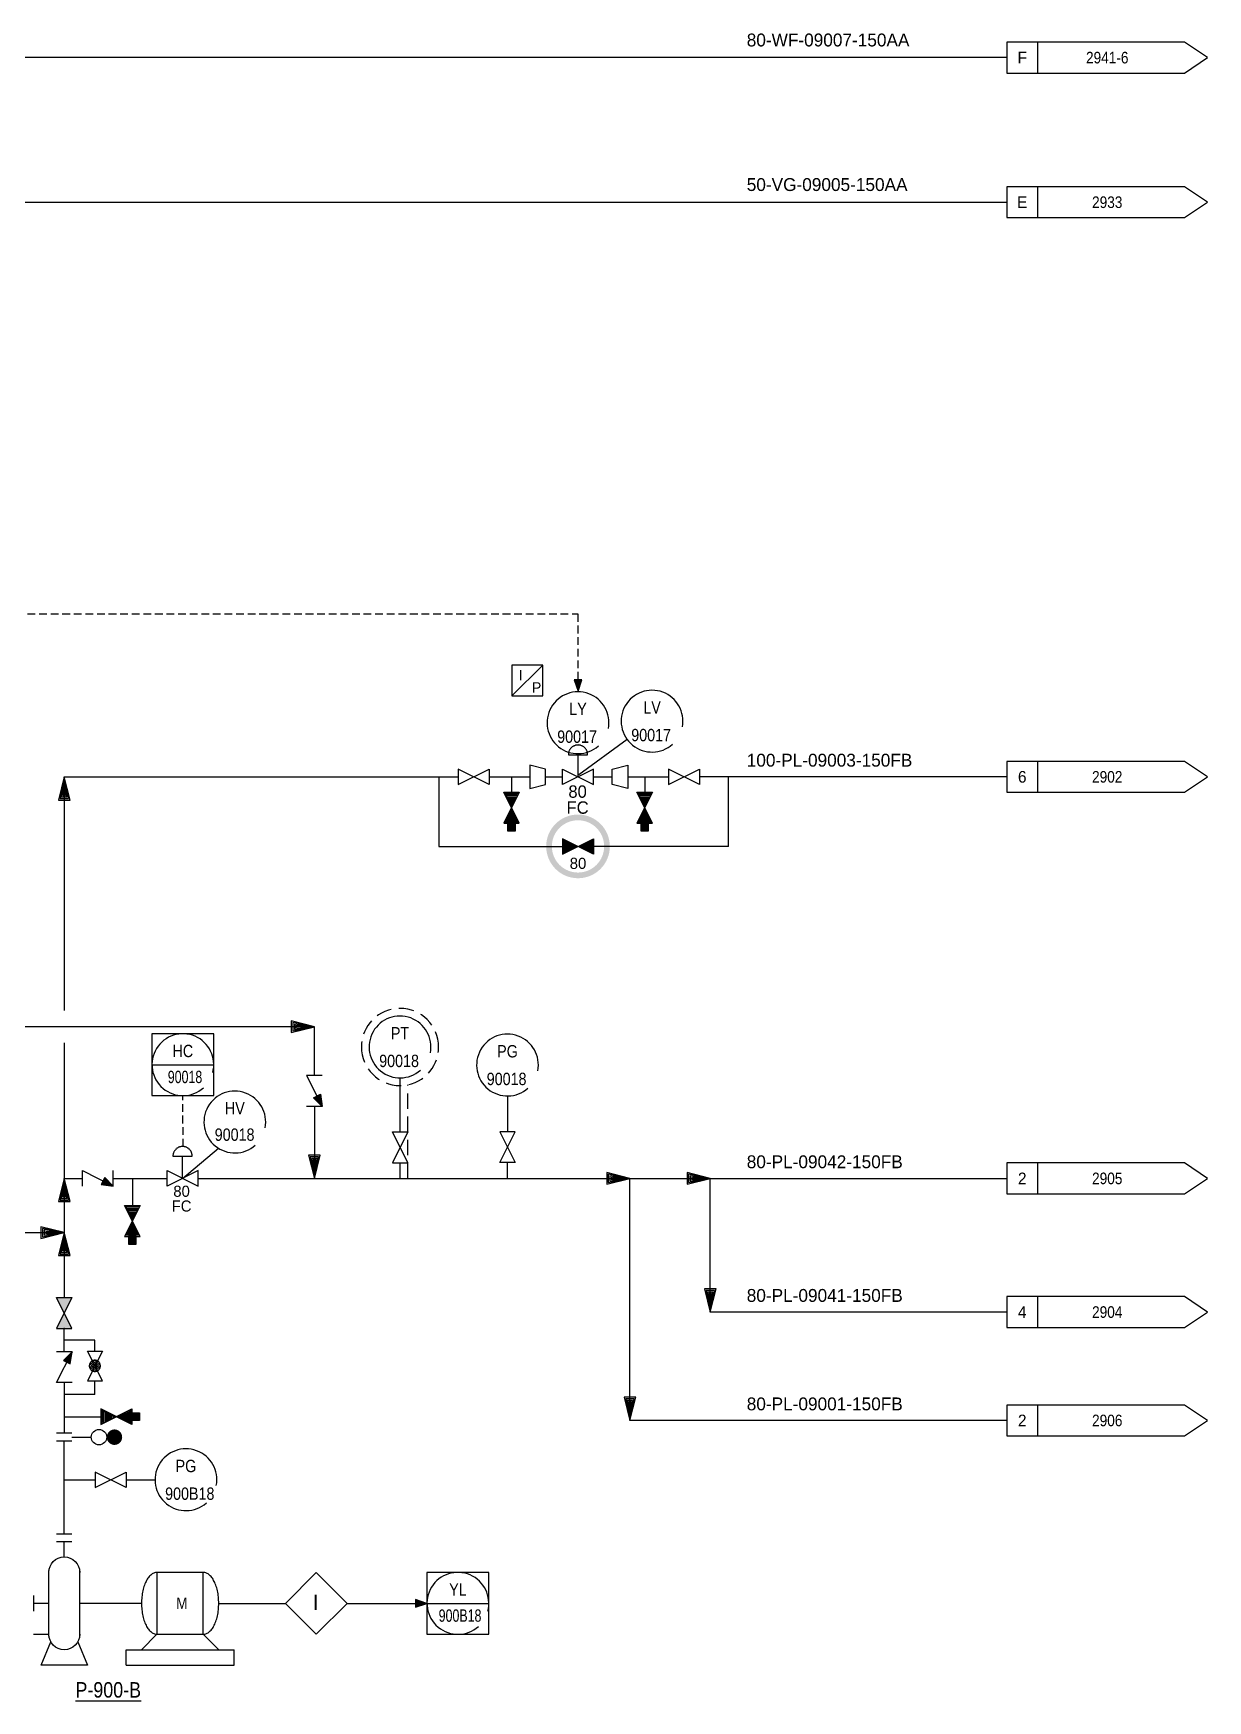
# Model space of a CAD drawing. Extents: x 31 to 826, y 171 to 558.
# Drawn here: x 598.1 to 826.1, y 182.6 to 506.2 of the extents above; entities that cross this region are included whole.
import ezdxf
from ezdxf.enums import TextEntityAlignment as Align

# ---------------------------------------------------------------- set-up
doc = ezdxf.new("R2010")
doc.units = 0
doc.header["$LTSCALE"] = 12
doc.header["$MEASUREMENT"] = 0
doc.linetypes.add('HIDDEN', pattern=[0.375, 0.25, -0.125])
doc.linetypes.add('HIDDEN2', pattern=[0.1875, 0.125, -0.0625])
for name, color, linetype in [('3', 1, 'Continuous'), ('ATEXT', 7, 'Continuous'), ('CODE', 1, 'Continuous'), ('EL', 3, 'HIDDEN'), ('ELECT', 3, 'HIDDEN2'), ('EQP', 3, 'Continuous'), ('FREE-TEXT', 1, 'Continuous'), ('GRA', 7, 'Continuous'), ('INS', 2, 'Continuous'), ('INS @ 1', 2, 'Continuous'), ('INSATT', 2, 'Continuous'), ('INST', 2, 'Continuous'), ('MIN', 6, 'Continuous'), ('MINORP', 6, 'Continuous'), ('PID', 4, 'Continuous'), ('PIP', 1, 'Continuous'), ('REV', 2, 'Continuous'), ('REV A', 2, 'Continuous'), ('TEXT', 7, 'Continuous')]:
    doc.layers.add(name, color=color, linetype=linetype)
doc.styles.add('INS_TAG', font='Dengl.ttf')
doc.styles.add('LETTER', font='Dengl.ttf')
doc.styles.get("Standard").update_dxf_attribs({"font": 'Dengl.ttf'})
doc.styles.add('style1', font='Dengl.ttf')
doc.styles.add('VAL_TAG', font='Dengl.ttf')
doc.linetypes.add('Software', pattern='A,0.75,-0.053571,["O",Standard,S=0.1875,R=0,X=0,Y=-0.09375],-0.196429', length=1)

# ---------------------------------------------------------------- blocks, each defined once
blk = doc.blocks.new('HV1')
at = {"layer": 'EQP', "color": 3, "linetype": 'Continuous'}
blk.add_lwpolyline([(0, 0), (0.026, 0.001), (0.052, 0.003), (0.078, 0.006), (0.104, 0.011), (0.129, 0.017), (0.155, 0.024), (0.179, 0.033), (0.203, 0.043), (0.227, 0.054), (0.25, 0.067), (0.272, 0.081), (0.294, 0.095), (0.315, 0.111), (0.335, 0.128), (0.354, 0.146), (0.372, 0.165), (0.389, 0.185), (0.405, 0.206), (0.419, 0.228), (0.433, 0.25), (0.446, 0.273), (0.457, 0.297), (0.467, 0.321), (0.476, 0.345), (0.483, 0.371), (0.489, 0.396), (0.494, 0.422), (0.497, 0.448), (0.499, 0.474), (0.5, 0.5), (0.499, 0.526), (0.497, 0.552), (0.494, 0.578), (0.489, 0.604), (0.483, 0.629), (0.476, 0.655), (0.467, 0.679), (0.457, 0.703), (0.446, 0.727), (0.433, 0.75), (0.419, 0.772), (0.405, 0.794), (0.389, 0.815), (0.372, 0.835), (0.354, 0.854), (0.335, 0.872), (0.315, 0.889), (0.294, 0.905), (0.272, 0.919), (0.25, 0.933), (0.227, 0.946), (0.203, 0.957), (0.179, 0.967), (0.155, 0.976), (0.129, 0.983), (0.104, 0.989), (0.078, 0.994), (0.052, 0.997), (0.026, 0.999), (0, 1)], dxfattribs=at)
blk = doc.blocks.new('AA2')
at = {"layer": 'GRA', "color": 7, "linetype": 'Continuous'}
blk.add_lwpolyline([(0, 0), (0.188, 0.047), (0.188, -0.047), (0, 0), (0.175, 0.034), (0.175, -0.034), (0, 0), (0.162, 0.021), (0.162, -0.022), (0, 0), (0.15, 0.01), (0.15, -0.011), (0, 0), (0.139, 0)], dxfattribs=at)
blk = doc.blocks.new('A3')
at = {"layer": 'GRA', "color": 7, "linetype": 'Continuous'}
blk.add_lwpolyline([(0, 0), (-0.094, 0.031), (-0.094, -0.031), (0, 0), (-0.092, 0.027), (-0.092, -0.027), (0, 0), (-0.09, 0.023), (-0.09, -0.023), (0, 0), (-0.088, 0.02), (-0.088, -0.02), (0, 0), (-0.086, 0.016), (-0.086, -0.016), (0, 0), (-0.084, 0.014), (-0.084, -0.014), (0, 0), (-0.082, 0.012), (-0.082, -0.012), (0, 0), (-0.08, 0.01), (-0.08, -0.01), (0, 0), (-0.078, 0.008), (-0.078, -0.008), (0, 0), (-0.076, 0.006), (-0.076, -0.006), (0, 0), (-0.074, 0.004), (-0.074, -0.004), (0, 0), (-0.072, 0.002), (-0.072, -0.002), (0, 0), (-0.072, 0)], dxfattribs=at)
blk = doc.blocks.new('VALLGA')
for p, q in [((0.125, -0.062), (-0.125, 0.062)), ((-0.125, -0.062), (0.125, 0.062)), ((-0.125, 0.062), (-0.125, -0.062)), ((0.125, 0.062), (0.125, -0.062))]:
    blk.add_line(p, q)
at = {"layer": 'CODE', "style": 'VAL_TAG'}
for tag, p in [('DISPLAY', (0, 0.09)), ('VALVE_CODE', (0, -0.186))]:
    blk.add_attdef(tag, text='', height=0.09, dxfattribs=at).set_placement(p, align=Align.CENTER)
at = {"layer": 'CODE', "style": 'VAL_TAG', "flags": 1}
for tag, p in [('VALVE_SIZE', (0, -0.31)), ('VALVE_LINE', (0, -0.434)), ('VALVE_SPEC', (0, -0.559)), ('VALVE_FITT', (0, -0.684)), ('VALVE_DWG', (0, -0.809))]:
    blk.add_attdef(tag, text='', height=0.09, dxfattribs=at).set_placement(p, align=Align.CENTER)
blk = doc.blocks.new('mis007')
blk.add_line((-1.375, -0.125), (-1.375, 0.125))
blk.add_lwpolyline([(-0.1875, -0.125), (0, 0), (-0.1875, 0.125), (-1.625, 0.125), (-1.625, -0.125)], close=True)
at = {"style": 'style1'}
for tag, p in [('#', (-1.5, -0.046875)), ('DWG.NUMBER', (-0.6875, -0.046875))]:
    blk.add_attdef(tag, text='', height=0.09375, dxfattribs=at).set_placement(p, align=Align.CENTER)
blk = doc.blocks.new('VALLGAC')
for p, q in [((-0.125, -0.062), (0.125, 0.062)), ((0.125, -0.062), (-0.125, 0.062)), ((-0.125, 0.062), (-0.125, -0.062)), ((0.125, 0.062), (0.125, -0.062))]:
    blk.add_line(p, q)
for p in [(-0.125, 0), (0.125, 0)]:
    blk.add_point(p)
blk.add_solid([(-0.125, 0.062), (-0.125, -0.062), (0.125, -0.062), (0.125, 0.062)])
at = {"layer": 'CODE', "style": 'VAL_TAG'}
for tag, p in [('DISPLAY', (0, 0.108)), ('VALVE_CODE', (0, -0.188))]:
    blk.add_attdef(tag, text='', height=0.0938, dxfattribs=at).set_placement(p, align=Align.CENTER)
at = {"layer": 'CODE', "style": 'VAL_TAG', "flags": 1}
blk.add_attdef('VALVE_SIZE', text='', height=0.0938, dxfattribs=at).set_placement((0, -0.312), align=Align.CENTER)
for tag, p in [('VALVE_LINE', (0, -0.439)), ('VALVE_SPEC', (0, -0.564)), ('VALVE_FITT', (0, -0.689)), ('VALVE_DWG', (0, -0.814))]:
    blk.add_attdef(tag, text='', height=0.09, rotation=360, dxfattribs=at).set_placement(p, align=Align.CENTER)
blk = doc.blocks.new('VALLGLC')
for p, q in [((-0.125, -0.062), (0.125, 0.062)), ((0.125, -0.062), (-0.125, 0.062)), ((-0.125, 0.062), (-0.125, -0.062)), ((0.125, 0.062), (0.125, -0.062))]:
    blk.add_line(p, q)
at = {"const_width": 0.469}
blk.add_lwpolyline([(0.023, 0, 1), (-0.023, 0, 1)], format="xyb", close=True, dxfattribs=at)
for p in [(-0.125, 0), (0.125, 0)]:
    blk.add_point(p)
for points in [[(0, 0), (-0.125, -0.062), (-0.125, 0.062)], [(0, 0), (0.125, -0.062), (0.125, 0.062)]]:
    blk.add_solid(points)
at = {"layer": 'CODE', "style": 'VAL_TAG'}
blk.add_attdef('VALVE_CODE', text='', height=0.09, dxfattribs=at).set_placement((0, -0.182), align=Align.CENTER)
at = {"layer": 'CODE', "style": 'VAL_TAG', "flags": 1}
for tag, p in [('VALVE_SIZE', (0, -0.314)), ('VALVE_LINE', (0, -0.453)), ('VALVE_SPEC', (0, -0.578)), ('VALVE_FITT', (0, -0.703)), ('VALVE_DWG', (0, -0.828))]:
    blk.add_attdef(tag, text='', height=0.09, dxfattribs=at).set_placement(p, align=Align.CENTER)
at = {"layer": 'TEXT', "style": 'VAL_TAG'}
blk.add_attdef('DISPLAY', text='', height=0.09, dxfattribs=at).set_placement((0, 0.093), align=Align.CENTER)
blk = doc.blocks.new('fsm003')
for p, q in [((0.03125, 0.0625), (0.03125, 0.21875)), ((0, 0.0625), (0, -0.0625)), ((0.0625, 0.0625), (0.0625, -0.0625))]:
    blk.add_line(p, q)
at = {"const_width": 0.0625}
blk.add_lwpolyline([(0, 0.40625, 1), (0.0625, 0.40625, 1)], format="xyb", close=True, dxfattribs=at)
blk.add_circle((0.03125, 0.28125), 0.0625)
blk = doc.blocks.new('PIP2')
at = {"layer": 'ATEXT', "color": 7, "linetype": 'Continuous'}
for p, q in [((-0.063, 0), (-0.063, 0)), ((0.063, 0), (0.063, 0))]:
    blk.add_line(p, q, dxfattribs=at)
at = {"layer": 'PIP', "color": 1, "linetype": 'Continuous'}
blk.add_lwpolyline([(0.063, -0.063), (0.063, -0.063), (-0.063, -0.094), (-0.063, 0.094), (0.063, 0.063), (0.063, -0.063)], dxfattribs=at)
blk = doc.blocks.new('VC1')
at = {"layer": 'PIP', "color": 1, "linetype": 'Continuous'}
for points in [[(-0.125, -0.063), (-0.125, -0.063), (-0.125, 0.063), (0.125, -0.063), (0.125, 0.063)], [(0.125, -0.063), (0.055, 0.007), (0.027, -0.049), (0.125, -0.063), (0.055, 0.003), (0.031, -0.046), (0.125, -0.063), (0.055, -0.001), (0.034, -0.043), (0.125, -0.063), (0.055, -0.006), (0.038, -0.041), (0.125, -0.063), (0.055, -0.01), (0.041, -0.038), (0.125, -0.063), (0.056, -0.013), (0.044, -0.037), (0.125, -0.063), (0.057, -0.015), (0.046, -0.036), (0.125, -0.063), (0.058, -0.018), (0.049, -0.035), (0.125, -0.063), (0.059, -0.021), (0.052, -0.035), (0.125, -0.063), (0.059, -0.023), (0.054, -0.034), (0.125, -0.063), (0.06, -0.026), (0.057, -0.033), (0.125, -0.063), (0.061, -0.028), (0.059, -0.032), (0.125, -0.063), (0.06, -0.03)]]:
    blk.add_lwpolyline(points, dxfattribs=at)
blk = doc.blocks.new('VN1')
at = {"layer": 'PIP', "color": 1, "linetype": 'Continuous'}
for points in [[(-0.125, -0.063), (-0.125, -0.063), (0.125, 0.063), (0.125, -0.063), (-0.125, 0.063), (-0.125, -0.063)], [(-0.116, -0.051), (-0.116, 0.053), (-0.106, 0.048), (-0.106, -0.047), (-0.098, -0.043), (-0.098, 0.043), (-0.089, 0.039), (-0.089, -0.039), (-0.081, -0.035), (-0.081, 0.035), (-0.072, 0.032), (-0.071, -0.032), (-0.064, -0.028), (-0.064, 0.028), (-0.056, 0.024), (-0.056, -0.023), (-0.048, -0.019), (-0.048, 0.02), (-0.04, 0.016), (-0.04, -0.016), (-0.033, -0.012), (-0.033, 0.012), (-0.024, 0.008), (-0.024, -0.008), (-0.018, -0.005), (-0.018, 0.006), (-0.012, 0.003), (-0.012, -0.002), (-0.006, 0)], [(0.116, -0.051), (0.116, 0.053), (0.106, 0.048), (0.106, -0.047), (0.098, -0.043), (0.098, 0.043), (0.089, 0.039), (0.089, -0.039), (0.081, -0.035), (0.081, 0.035), (0.072, 0.032), (0.071, -0.032), (0.064, -0.028), (0.064, 0.028), (0.056, 0.024), (0.056, -0.023), (0.048, -0.019), (0.048, 0.02), (0.04, 0.016), (0.04, -0.016), (0.033, -0.012), (0.033, 0.012), (0.024, 0.008), (0.024, -0.008), (0.018, -0.005), (0.018, 0.006), (0.012, 0.003), (0.012, -0.002), (0.006, 0)]]:
    blk.add_lwpolyline(points, dxfattribs=at)
blk = doc.blocks.new('plug')
for p, q in [((0, 0.03125), (0.0625, 0.03125)), ((0, -0.03125), (0, 0.03125)), ((0.0625, 0.03125), (0.0625, -0.03125)), ((0.0625, -0.03125), (0, -0.03125))]:
    blk.add_line(p, q)
at = {"const_width": 0.0625}
blk.add_lwpolyline([(0.03125, -0.03125), (0.03125, 0.03125)], dxfattribs=at)
blk = doc.blocks.new('AA3')
at = {"layer": 'GRA', "color": 7, "linetype": 'Continuous'}
blk.add_lwpolyline([(0, 0), (0.094, 0.031), (0.094, -0.031), (0, 0), (0.088, 0.02), (0.088, -0.02), (0, 0), (0.082, 0.012), (0.082, -0.012), (0, 0), (0.076, 0.006), (0.076, -0.006), (0, 0), (0.072, 0)], dxfattribs=at)
blk = doc.blocks.new('-IVC1')
for p, q in [((0, 0.258), (0, 0.258)), ((-0.125, 0), (-0.125, 0)), ((0.125, 0), (0.125, 0))]:
    blk.add_line(p, q)
for points in [[(0.078, 0.179), (0.078, 0.183), (0.078, 0.188), (0.077, 0.192), (0.076, 0.196), (0.075, 0.2), (0.074, 0.204), (0.073, 0.207), (0.071, 0.211), (0.07, 0.215), (0.068, 0.218), (0.066, 0.222), (0.063, 0.225), (0.061, 0.229), (0.058, 0.232), (0.055, 0.235), (0.052, 0.237), (0.049, 0.24), (0.046, 0.243), (0.043, 0.245), (0.039, 0.247), (0.035, 0.249), (0.032, 0.251), (0.028, 0.252), (0.024, 0.254), (0.02, 0.255), (0.016, 0.256), (0.012, 0.257), (0.008, 0.257), (0.004, 0.257), (0, 0.258), (-0.004, 0.257), (-0.008, 0.257), (-0.012, 0.257), (-0.016, 0.256), (-0.02, 0.255), (-0.024, 0.254), (-0.028, 0.252), (-0.032, 0.251), (-0.035, 0.249), (-0.039, 0.247), (-0.043, 0.245), (-0.046, 0.243), (-0.049, 0.24), (-0.052, 0.237), (-0.055, 0.235), (-0.058, 0.232), (-0.061, 0.229), (-0.063, 0.225), (-0.066, 0.222), (-0.068, 0.218), (-0.07, 0.215), (-0.071, 0.211), (-0.073, 0.207), (-0.074, 0.204), (-0.075, 0.2), (-0.076, 0.196), (-0.077, 0.192), (-0.078, 0.188), (-0.078, 0.183), (-0.078, 0.179)], [(-0.078, 0.179), (-0.078, 0.179), (0.078, 0.179)], [(0, 0), (0, 0), (0, 0.179)], [(-0.125, -0.063), (-0.125, -0.063), (-0.125, 0.063), (0.125, -0.063), (0.125, 0.063), (-0.125, -0.063)]]:
    blk.add_lwpolyline(points)
blk = doc.blocks.new('INS07_new')
blk.add_lwpolyline([(-0.25, 0.25), (-0.25, -0.25), (0.25, -0.25), (0.25, 0.25)], close=True)
blk.add_lwpolyline([(-0.25, 0), (0.25, 0)])
blk.add_arc((0, 0), 0.25, 345.0872, 311.8048)
at = {"style": 'INS_TAG', "flags": 1}
blk.add_attdef('INS_HOST', text='', height=0.1, dxfattribs=at).set_placement((0, 0.269), align=Align.CENTER)
at = {"style": 'INS_TAG', "width": 0.8649}
for tag, p in [('INS_SERVICE', (0, 0.061)), ('INS_NUM', (0, -0.162))]:
    blk.add_attdef(tag, text='', height=0.1, dxfattribs=at).set_placement(p, align=Align.CENTER)
blk = doc.blocks.new('INS01B')
blk.add_arc((0, 0), 0.25, 349.1931, 311.4096)
at = {"style": 'INS_TAG', "flags": 1}
blk.add_attdef('INS_HOST', text='', height=0.1, dxfattribs=at).set_placement((0, 0.269), align=Align.CENTER)
at = {"style": 'INS_TAG'}
blk.add_attdef('INS_SERVICE', text='', height=0.1, dxfattribs=at).set_placement((0, 0.061), align=Align.CENTER)
blk.add_attdef('INS_NUM', (-0.168, -0.163), '', height=0.1, dxfattribs=at)
blk = doc.blocks.new('INTLCK_MS_RLY')
blk.add_lwpolyline([(0.25, 0.25), (0, 0.5), (-0.25, 0.25), (0, 0), (0.25, 0.25)])
at = {"style": 'LETTER'}
blk.add_text('I', height=0.125, rotation=180, dxfattribs=at).set_placement((0.018, 0.321))
blk = doc.blocks.new('IP-2')
at = {"layer": 'INS', "color": 2, "linetype": 'Continuous'}
for p, q in [((-0.125, -0.125), (0.125, 0.125)), ((0.125, 0.125), (-0.125, 0.125)), ((-0.125, 0.125), (-0.125, -0.125)), ((0.125, -0.125), (0.125, 0.125)), ((-0.125, -0.125), (0.125, -0.125))]:
    blk.add_line(p, q, dxfattribs=at)
at = {"style": 'LETTER'}
for s, p in [('I', (-0.069, 0.001)), ('P', (0.038, -0.099))]:
    blk.add_text(s, height=0.0854, dxfattribs=at).set_placement(p)
blk = doc.blocks.new('-VGL1')
at = {"layer": '3', "color": 1, "linetype": 'Continuous'}
for points in [[(-0.125, -0.063), (-0.125, -0.063), (-0.125, 0.063), (0.125, -0.063), (0.125, 0.063), (-0.125, -0.063)], [(-0.047, 0), (-0.047, 0), (0, 0.047), (0.047, 0), (0, -0.047), (-0.047, 0)], [(0.047, 0), (0.047, 0.002), (0.047, 0.003), (0.047, 0.005), (0.046, 0.007), (0.046, 0.008), (0.046, 0.01), (0.045, 0.011), (0.045, 0.013), (0.045, 0.014), (0.044, 0.016), (0.043, 0.018), (0.043, 0.019), (0.042, 0.021), (0.041, 0.022), (0.041, 0.023), (0.04, 0.025), (0.039, 0.026), (0.038, 0.028), (0.037, 0.029), (0.036, 0.03), (0.035, 0.031), (0.034, 0.033), (0.033, 0.034), (0.031, 0.035), (0.03, 0.036), (0.029, 0.037), (0.028, 0.038), (0.026, 0.039), (0.025, 0.04), (0.023, 0.041), (0.022, 0.041), (0.021, 0.042), (0.019, 0.043), (0.018, 0.043), (0.016, 0.044), (0.014, 0.045), (0.013, 0.045), (0.011, 0.045), (0.01, 0.046), (0.008, 0.046), (0.007, 0.046), (0.005, 0.047), (0.003, 0.047), (0.002, 0.047), (0, 0.047), (-0.002, 0.047), (-0.003, 0.047), (-0.005, 0.047), (-0.007, 0.046), (-0.008, 0.046), (-0.01, 0.046), (-0.011, 0.045), (-0.013, 0.045), (-0.014, 0.045), (-0.016, 0.044), (-0.018, 0.043), (-0.019, 0.043), (-0.021, 0.042), (-0.022, 0.041), (-0.023, 0.041), (-0.025, 0.04), (-0.026, 0.039), (-0.028, 0.038), (-0.029, 0.037), (-0.03, 0.036), (-0.031, 0.035), (-0.033, 0.034), (-0.034, 0.033), (-0.035, 0.031), (-0.036, 0.03), (-0.037, 0.029), (-0.038, 0.028), (-0.039, 0.026), (-0.04, 0.025), (-0.041, 0.023), (-0.041, 0.022), (-0.042, 0.021), (-0.043, 0.019), (-0.043, 0.018), (-0.044, 0.016), (-0.045, 0.014), (-0.045, 0.013), (-0.045, 0.011), (-0.046, 0.01), (-0.046, 0.008), (-0.046, 0.007), (-0.047, 0.005), (-0.047, 0.003), (-0.047, 0.002), (-0.047, 0), (-0.047, -0.002), (-0.047, -0.003), (-0.047, -0.005), (-0.046, -0.007), (-0.046, -0.008)], [(-0.031, 0), (-0.031, 0), (0, 0.031), (0.031, 0), (0, -0.031), (-0.031, 0)], [(-0.016, 0), (-0.016, 0), (0, 0.016), (0.016, 0), (0, -0.016), (-0.016, 0)], [(-0.046, -0.008), (-0.046, -0.01), (-0.045, -0.011), (-0.045, -0.013), (-0.045, -0.014), (-0.044, -0.016), (-0.043, -0.018), (-0.043, -0.019), (-0.042, -0.021), (-0.041, -0.022), (-0.041, -0.023), (-0.04, -0.025), (-0.039, -0.026), (-0.038, -0.028), (-0.037, -0.029), (-0.036, -0.03), (-0.035, -0.031), (-0.034, -0.033), (-0.033, -0.034), (-0.031, -0.035), (-0.03, -0.036), (-0.029, -0.037), (-0.028, -0.038), (-0.026, -0.039), (-0.025, -0.04), (-0.023, -0.041), (-0.022, -0.041), (-0.021, -0.042), (-0.019, -0.043), (-0.018, -0.043), (-0.016, -0.044), (-0.014, -0.045), (-0.013, -0.045), (-0.011, -0.045), (-0.01, -0.046), (-0.008, -0.046), (-0.007, -0.046), (-0.005, -0.047), (-0.003, -0.047), (-0.002, -0.047), (0, -0.047), (0.002, -0.047), (0.003, -0.047), (0.005, -0.047), (0.007, -0.046), (0.008, -0.046), (0.01, -0.046), (0.011, -0.045), (0.013, -0.045), (0.014, -0.045), (0.016, -0.044), (0.018, -0.043), (0.019, -0.043), (0.021, -0.042), (0.022, -0.041), (0.023, -0.041), (0.025, -0.04), (0.026, -0.039), (0.028, -0.038), (0.029, -0.037), (0.03, -0.036), (0.031, -0.035), (0.033, -0.034), (0.034, -0.033), (0.035, -0.031), (0.036, -0.03), (0.037, -0.029), (0.038, -0.028), (0.039, -0.026), (0.04, -0.025), (0.041, -0.023), (0.041, -0.022), (0.042, -0.021), (0.043, -0.019), (0.043, -0.018), (0.044, -0.016), (0.045, -0.014), (0.045, -0.013), (0.045, -0.011), (0.046, -0.01), (0.046, -0.008), (0.046, -0.007), (0.047, -0.005), (0.047, -0.003), (0.047, -0.002), (0.047, 0)]]:
    blk.add_lwpolyline(points, dxfattribs=at)
at = {"layer": 'ATEXT', "color": 7, "linetype": 'Continuous'}
for p, q in [((-0.125, 0), (-0.125, 0)), ((0.125, 0), (0.125, 0))]:
    blk.add_line(p, q, dxfattribs=at)
blk = doc.blocks.new('PUMP1')
at = {"layer": 'EQP', "color": 3, "linetype": 'Continuous'}
for p, q in [((0.38, -7.5), (-1.5, -12)), ((7.5, -12), (5.62, -7.5)), ((-1.5, -12), (7.5, -12))]:
    blk.add_line(p, q, dxfattribs=at)
for points in [[(6, 6, 1), (0, 6, 1)], [(0, -6, 1), (6, -6, 1)]]:
    blk.add_lwpolyline(points, format="xyb", dxfattribs=at)
for points in [[(0, -6.38), (0, -6.38), (0, 6.38)], [(6, -6.38), (6, -6.38), (6, 6.38)]]:
    blk.add_lwpolyline(points, dxfattribs=at)

msp = doc.modelspace()

# ---------------------------------------------------------------- linework, layer by layer
at = {"layer": 'EL'}
msp.add_line((670.81, 283.98), (670.81, 302.13), dxfattribs=at)
msp.add_lwpolyline([(676.81, 309.48, 1), (661.81, 309.48, 1)], format="xyb", close=True, dxfattribs=at)
at = {"layer": 'ELECT'}
for p, q in [((461.99, 393.52), (703.87, 393.52)), ((703.87, 378.51), (703.87, 393.52)), ((627.2, 290.16), (627.15, 300.04))]:
    msp.add_line(p, q, dxfattribs=at)
at = {"layer": 'EQP', "color": 3, "linetype": 'Continuous'}
for p, q in [((622.12, 207.5), (622.12, 195.5)), ((631.12, 207.5), (622.12, 207.5)), ((631.12, 195.5), (631.12, 207.5)), ((619.12, 201.5), (607.12, 201.5)), ((622.12, 195.5), (619.12, 192.5)), ((622.12, 195.5), (631.12, 195.5)), ((634.12, 192.5), (631.12, 195.5)), ((616.12, 192.5), (637.12, 192.5)), ((616.12, 189.5), (616.12, 192.5)), ((637.12, 189.5), (637.12, 192.5)), ((616.12, 189.5), (637.12, 189.5))]:
    msp.add_line(p, q, dxfattribs=at)
at = {"layer": 'INS'}
msp.add_line((627.1, 283.98), (634.09, 289.81), dxfattribs=at)
at = {"layer": 'INS', "color": 2, "linetype": 'Continuous'}
msp.add_line((616.12, 225.49), (621.75, 225.49), dxfattribs=at)
at = {"layer": 'INS', "linetype": 'Software'}
for p, q in [((634.23, 201.5), (647.05, 201.5)), ((659.05, 201.5), (674.55, 201.5))]:
    msp.add_line(p, q, dxfattribs=at)
at = {"layer": 'INST'}
for p, q in [((669.31, 292.98), (669.31, 303.48)), ((690.18, 299.98), (690.18, 293.03))]:
    msp.add_line(p, q, dxfattribs=at)
at = {"layer": 'MIN', "color": 6, "linetype": 'Continuous'}
for p, q in [((787.12, 501.5), (377.62, 501.5)), ((361.87, 473.44), (787.12, 473.44)), ((604.12, 361.91), (604.12, 316.53)), ((604.12, 361.91), (680.62, 361.91)), ((676.88, 361.91), (676.88, 348.41)), ((686.62, 361.91), (694.53, 361.91)), ((690.96, 361.91), (690.96, 358.91)), ((697.53, 361.91), (700.87, 361.91)), ((706.87, 361.91), (710.52, 361.91)), ((713.52, 361.91), (721.47, 361.91)), ((716.83, 361.91), (716.83, 358.91)), ((676.88, 348.41), (700.87, 348.41)), ((733.11, 348.41), (706.87, 348.41)), ((652.7, 313.41), (590.22, 313.41)), ((652.7, 303.95), (652.7, 313.41)), ((604.12, 310.29), (604.12, 260.87)), ((652.7, 297.95), (652.7, 283.98)), ((690.18, 283.98), (690.18, 287.03)), ((604.12, 283.98), (607.65, 283.98)), ((613.65, 283.98), (624.1, 283.98)), ((630.1, 283.98), (787.12, 283.98)), ((713.95, 236.99), (713.95, 283.98)), ((729.55, 258.03), (729.55, 283.98)), ((490.12, 273.5), (604.12, 273.5)), ((787.12, 258.03), (729.55, 258.03)), ((604.12, 250.34), (604.12, 254.87)), ((610.07, 250.46), (610.07, 252.61)), ((604.12, 244.34), (604.12, 234.5)), ((610.07, 242.05), (610.07, 244.71)), ((604.12, 237.71), (611.24, 237.71)), ((787.12, 236.99), (713.95, 236.99)), ((604.12, 215), (604.12, 233)), ((604.12, 225.49), (610.12, 225.49)), ((604.12, 210.5), (604.12, 213.5)), ((601.12, 201.5), (598.12, 201.5)), ((598.12, 195.5), (601.12, 195.5))]:
    msp.add_line(p, q, dxfattribs=at)
at = {"layer": 'MINORP'}
msp.add_line((669.31, 283.98), (669.31, 286.98), dxfattribs=at)
msp.add_lwpolyline([(617.36, 283.98), (617.36, 278.73)], dxfattribs=at)
at = {"layer": 'MINORP', "ltscale": 0.75}
for points in [[(610.07, 252.61), (604.12, 252.61)], [(610.07, 242.05), (604.12, 242.05)]]:
    msp.add_lwpolyline(points, dxfattribs=at)
at = {"layer": 'PID', "color": 6, "linetype": 'Continuous'}
for p, q in [((787.12, 361.91), (727.47, 361.91)), ((733.11, 348.41), (733.11, 361.91))]:
    msp.add_line(p, q, dxfattribs=at)
at = {"layer": 'PIP', "color": 1, "linetype": 'Continuous'}
for p, q in [((602.62, 215), (605.62, 215)), ((602.62, 215), (605.62, 215)), ((602.62, 213.5), (605.62, 213.5)), ((598.12, 203), (598.12, 200))]:
    msp.add_line(p, q, dxfattribs=at)
at = {"layer": 'REV'}
msp.add_line((713.42, 369.16), (704.06, 362.28), dxfattribs=at)

# ---------------------------------------------------------------- block references
ref = msp.add_blockref('mis007', (826.12, 501.5), dxfattribs=dict(xscale=24, yscale=24, zscale=24))
ref.add_attrib('#', 'F', dxfattribs={"height": 2.25, "style": 'style1'}).set_placement((790.12, 500.38), align=Align.CENTER)
ref.add_attrib('DWG.NUMBER', '2941-6', dxfattribs={"height": 2.25, "style": 'style1', "width": 0.88}).set_placement((806.62, 501.5), align=Align.MIDDLE_CENTER)
ref = msp.add_blockref('mis007', (826.12, 473.44), dxfattribs=dict(xscale=24, yscale=24, zscale=24))
ref.add_attrib('#', 'E', dxfattribs={"height": 2.25, "style": 'style1'}).set_placement((790.12, 472.31), align=Align.CENTER)
ref.add_attrib('DWG.NUMBER', '2933', dxfattribs={"height": 2.25, "style": 'style1', "width": 0.88}).set_placement((806.62, 472.31), align=Align.CENTER)
at = {"xscale": 24, "yscale": 24, "zscale": 24}
msp.add_blockref('IP-2', (694.01, 380.6), dxfattribs=at)
at = {"color": 7, "linetype": 'Continuous'}
for name, p, xscale, yscale, zscale, rotation in [('A3', (703.87, 378.51), -23.9998928832, -23.9998928832, 24, 89.99999713521694), ('AA2', (604.12, 361.91), -23.9998928832, 23.9998928832, 24, 90.00000286478306), ('VC1', (652.7, 300.95), -23.9998928832, 23.9998928832, 24, 90), ('AA2', (604.12, 283.98), -23.99989288320001, 23.9998928832, 24, 90.00000286478306), ('AA2', (604.12, 273.5), -23.9998928832, 23.9998928832, 24, 90.00000286478306), ('VC1', (604.12, 247.34), 23.9998928832, 23.9998928832, 24, 90), ('-VGL1', (610.07, 247.59), 22.9998973464, 22.9998973464, 23, 270)]:
    msp.add_blockref(name, p, dxfattribs=dict(at, xscale=xscale, yscale=yscale, zscale=zscale, rotation=rotation))
ref = msp.add_blockref('mis007', (826.12, 361.91), dxfattribs=dict(xscale=24, yscale=24, zscale=24))
ref.add_attrib('#', '6', dxfattribs={"height": 2.25, "style": 'style1'}).set_placement((790.12, 360.79), align=Align.CENTER)
ref.add_attrib('DWG.NUMBER', '2902', dxfattribs={"height": 2.25, "style": 'style1', "width": 0.88}).set_placement((806.62, 360.79), align=Align.CENTER)
at = {"color": 7, "linetype": 'Continuous', "zscale": 24}
for name, p, xscale, yscale in [('VC1', (610.65, 283.98), 23.9998928832, 23.9998928832), ('HV1', (622.12, 207.5), -5.999973220799999, -11.9999464416), ('HV1', (631.12, 195.5), 5.999973220799999, 11.9999464416)]:
    msp.add_blockref(name, p, dxfattribs=dict(at, xscale=xscale, yscale=yscale))
ref = msp.add_blockref('mis007', (826.12, 283.98), dxfattribs=dict(xscale=24, yscale=24, zscale=24))
ref.add_attrib('#', '2', dxfattribs={"height": 2.25, "style": 'style1'}).set_placement((790.12, 282.85), align=Align.CENTER)
ref.add_attrib('DWG.NUMBER', '2905', dxfattribs={"height": 2.25, "style": 'style1', "width": 0.88}).set_placement((806.62, 282.85), align=Align.CENTER)
ref = msp.add_blockref('mis007', (826.12, 258.03), dxfattribs=dict(xscale=24, yscale=24, zscale=24))
ref.add_attrib('#', '4', dxfattribs={"height": 2.25, "style": 'style1'}).set_placement((790.12, 256.91), align=Align.CENTER)
ref.add_attrib('DWG.NUMBER', '2904', dxfattribs={"height": 2.25, "style": 'style1', "width": 0.88}).set_placement((806.62, 256.91), align=Align.CENTER)
ref = msp.add_blockref('mis007', (826.12, 236.99), dxfattribs=dict(xscale=24, yscale=24, zscale=24))
ref.add_attrib('#', '2', dxfattribs={"height": 2.25, "style": 'style1'}).set_placement((790.12, 235.87), align=Align.CENTER)
ref.add_attrib('DWG.NUMBER', '2906', dxfattribs={"height": 2.25, "style": 'style1', "width": 0.88}).set_placement((806.62, 235.87), align=Align.CENTER)
at = {"layer": 'FREE-TEXT', "color": 7, "linetype": 'Continuous', "yscale": 24, "zscale": 24, "rotation": 180}
for p, xscale in [((696.03, 361.91), -24), ((712.02, 361.91), 24)]:
    msp.add_blockref('PIP2', p, dxfattribs=dict(at, xscale=xscale))
at = {"layer": 'INS'}
ref = msp.add_blockref('INS01B', (703.87, 372.41), dxfattribs=dict(at, xscale=24, yscale=24, zscale=24))
ref.add_attrib('INS_SERVICE', 'LY', dxfattribs={"layer": 'INSATT', "height": 2.4, "style": 'INS_TAG', "width": 0.8649}).set_placement((703.87, 373.88), align=Align.CENTER)
ref.add_attrib('INS_NUM', '90017', (699.83, 368.51), dxfattribs={"layer": 'INSATT', "height": 2.4, "width": 0.8649})
ref = msp.add_blockref('INS01B', (718.25, 372.72), dxfattribs=dict(at, xscale=24, yscale=24, zscale=24))
ref.add_attrib('INS_SERVICE', 'LV', dxfattribs={"layer": 'INSATT', "height": 2.4, "style": 'INS_TAG', "width": 0.8649}).set_placement((718.25, 374.19), align=Align.CENTER)
ref.add_attrib('INS_NUM', '90017', (714.21, 368.82), dxfattribs={"layer": 'INSATT', "height": 2.4, "width": 0.8649})
ref = msp.add_blockref('INS01B', (669.31, 309.48), dxfattribs=dict(at, xscale=24, yscale=24, zscale=24))
ref.add_attrib('INS_SERVICE', 'PT', dxfattribs={"layer": 'INSATT', "height": 2.4, "style": 'INS_TAG', "width": 0.8649}).set_placement((669.31, 310.94), align=Align.CENTER)
ref.add_attrib('INS_NUM', '90018', (665.27, 305.58), dxfattribs={"layer": 'INSATT', "height": 2.4, "width": 0.8649})
ref = msp.add_blockref('INS07_new', (627.15, 306.04), dxfattribs=dict(at, xscale=24, yscale=24, zscale=24))
ref.add_attrib('INS_SERVICE', 'HC', dxfattribs={"layer": 'INSATT', "height": 2.4, "style": 'INS_TAG', "width": 0.8649}).set_placement((627.15, 307.51), align=Align.CENTER)
ref.add_attrib('INS_NUM', '90018', dxfattribs={"layer": 'INSATT', "height": 2.4, "width": 0.75}).set_placement((627.57, 302.47), align=Align.CENTER)
ref = msp.add_blockref('INS01B', (690.18, 305.98), dxfattribs=dict(at, xscale=24, yscale=24, zscale=24))
ref.add_attrib('INS_SERVICE', 'PG', dxfattribs={"layer": 'INSATT', "height": 2.4, "style": 'INS_TAG', "width": 0.8649}).set_placement((690.18, 307.45), align=Align.CENTER)
ref.add_attrib('INS_NUM', '90018', (686.15, 302.08), dxfattribs={"layer": 'INSATT', "height": 2.4, "width": 0.8649})
ref = msp.add_blockref('INS01B', (637.24, 294.92), dxfattribs=dict(at, xscale=24, yscale=24, zscale=24))
ref.add_attrib('INS_SERVICE', 'HV', dxfattribs={"layer": 'INSATT', "height": 2.4, "style": 'INS_TAG', "width": 0.8649}).set_placement((637.24, 296.38), align=Align.CENTER)
ref.add_attrib('INS_NUM', '90018', (633.34, 291.27), dxfattribs={"layer": 'INSATT', "height": 2.4, "style": 'INS_TAG', "width": 0.8649})
ref = msp.add_blockref('INS01B', (627.75, 225.49), dxfattribs=dict(at, xscale=24, yscale=24, zscale=24))
ref.add_attrib('INS_SERVICE', 'PG', dxfattribs={"layer": 'INSATT', "height": 2.4, "style": 'INS_TAG', "width": 0.8649}).set_placement((627.75, 226.96), align=Align.CENTER)
ref.add_attrib('INS_NUM', '900B18', (623.71, 221.59), dxfattribs={"layer": 'INSATT', "height": 2.4, "width": 0.8649})
at = {"layer": 'INS', "xscale": 24, "yscale": 24, "zscale": 24}
msp.add_blockref('VALLGA', (613.12, 225.49), dxfattribs=at)
at = {"layer": 'INS'}
ref = msp.add_blockref('INS07_new', (680.55, 201.5), dxfattribs=dict(at, xscale=24, yscale=24, zscale=24))
ref.add_attrib('INS_SERVICE', 'YL', dxfattribs={"layer": 'INSATT', "height": 2.4, "style": 'INS_TAG', "width": 0.8649}).set_placement((680.55, 202.97), align=Align.CENTER)
ref.add_attrib('INS_NUM', '900B18', dxfattribs={"layer": 'INSATT', "height": 2.4, "width": 0.75}).set_placement((680.97, 197.93), align=Align.CENTER)
at = {"layer": 'INS @ 1', "xscale": 24, "yscale": 24, "zscale": 24}
msp.add_blockref('INTLCK_MS_RLY', (653.05, 195.5), dxfattribs=at)
at = {"layer": 'PIP', "zscale": 24}
for name, p, xscale, yscale in [('-IVC1', (703.87, 361.91), 23.9998928832, 23.9998928832), ('VALLGA', (683.62, 361.91), 24, 24), ('VALLGA', (724.47, 361.91), 24, 24), ('-IVC1', (627.1, 283.98), 23.9998928832, 23.9998928832)]:
    msp.add_blockref(name, p, dxfattribs=dict(at, xscale=xscale, yscale=yscale))
at = {"layer": 'PIP'}
ref = msp.add_blockref('VALLGLC', (703.87, 348.41), dxfattribs=dict(at, xscale=24, yscale=24, zscale=24))
ref.add_attrib('DISPLAY', '80', dxfattribs={"layer": 'TEXT', "height": 2.16, "style": 'VAL_TAG'}).set_placement((703.87, 344.04), align=Align.CENTER)
at = {"layer": 'PIP', "xscale": 24, "yscale": 24, "zscale": 24}
for name, p, rotation in [('VALLGA', (669.31, 289.98), 90), ('VALLGA', (690.18, 290.03), 270), ('VALLGAC', (604.12, 257.87), 90), ('fsm003', (604.12, 234.5), 270)]:
    msp.add_blockref(name, p, dxfattribs=dict(at, rotation=rotation))
at = {"layer": 'REV A', "xscale": -1}
msp.add_blockref('PUMP1', (607.12, 201.5), dxfattribs=at)
at = {"layer": 'TEXT', "zscale": 24}
for name, p, xscale, yscale, rotation in [('VN1', (690.96, 355.91), -23.9998928832, 23.99989288319999, 90), ('VN1', (716.83, 355.91), -23.9998928832, 23.99989288319999, 90), ('plug', (690.96, 352.91), -24, 24, 90), ('plug', (716.83, 352.91), -24, 24, 90), ('AA2', (652.7, 313.41), 23.9998928832004, -23.9998928832, 180.000002864783), ('AA2', (652.7, 283.98), 23.99989288320041, -23.9998928832, 90.00000286478301), ('AA2', (713.95, 283.98), 23.9998928832004, -23.9998928832, 180.000002864783), ('AA2', (729.55, 283.98), 23.9998928832004, -23.9998928832, 180.000002864783), ('VN1', (617.36, 275.73), -23.9998928832, 23.99989288319999, 90), ('AA2', (604.12, 273.46), 23.9998928832004, -23.9998928832, 180.000002864783), ('plug', (617.36, 272.73), -24, 24, 90), ('AA2', (729.55, 258.03), 23.99989288320041, -23.9998928832, 90.00000286478304), ('AA2', (713.95, 236.99), 23.99989288320041, -23.9998928832, 90.00000286478301)]:
    msp.add_blockref(name, p, dxfattribs=dict(at, xscale=xscale, yscale=yscale, rotation=rotation))
for name, p, xscale, yscale in [('VN1', (614.24, 237.71), 23.9998928832, 23.9998928832), ('plug', (617.24, 237.71), 24, 24), ('AA3', (674.55, 201.5), -23.9998928832, 23.9998928832)]:
    msp.add_blockref(name, p, dxfattribs=dict(at, xscale=xscale, yscale=yscale))

# ---------------------------------------------------------------- texts
at = {"style": 'LETTER'}
for s, p in [('80-WF-09007-150AA', (736.63, 503.67)), ('50-VG-09005-150AA', (736.63, 475.61)), ('100-PL-09003-150FB', (736.63, 363.89)), ('80-PL-09042-150FB', (736.63, 285.95)), ('80-PL-09041-150FB', (736.63, 260.01)), ('80-PL-09001-150FB', (736.63, 238.96))]:
    msp.add_text(s, height=2.5, dxfattribs=at).set_placement(p)
at = {"layer": 'CODE', "style": 'VAL_TAG'}
for s, p in [('80', (626.9, 280.4)), ('FC', (626.9, 277.53))]:
    msp.add_text(s, height=2.16, dxfattribs=at).set_placement(p, align=Align.CENTER)
at = {"layer": 'EQP', "width": 0.8649}
msp.add_text('M', height=2.25, dxfattribs=at).set_placement((625.87, 200.38))
msp.add_text('%%UP-900-B', height=3, rotation=360, dxfattribs=at).set_placement((606.3, 183.21))
at = {"layer": 'TEXT'}
for s, p in [('80', (703.79, 357.85)), ('FC', (703.79, 354.75))]:
    msp.add_text(s, height=2.4, dxfattribs=at).set_placement(p, align=Align.CENTER)

doc.saveas('drawing.dxf')
